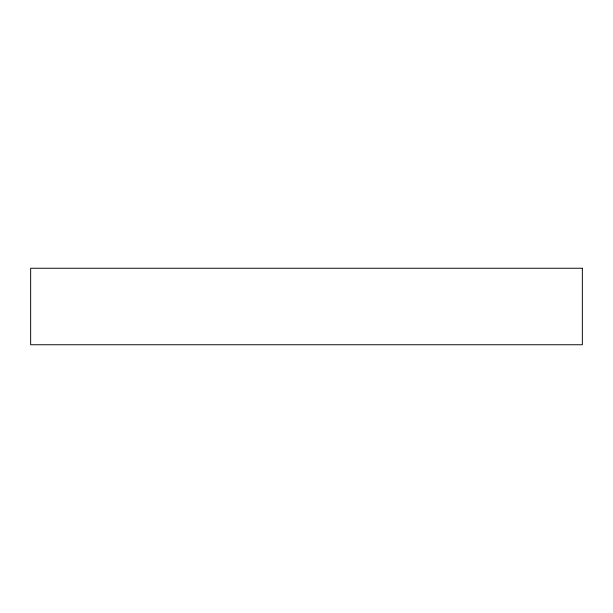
<?xml version="1.0" encoding="UTF-8"?>
<svg xmlns="http://www.w3.org/2000/svg" width="613" height="613" viewBox="0 0 613 613"><rect width="100%" height="100%" fill="white"/><g stroke="black" fill="none" stroke-linecap="round" stroke-linejoin="round"><path stroke-width="0.92" d="M582.35 268.249L30.65 268.249L30.65 344.751L582.35 344.751L582.35 268.249"/></g></svg>
